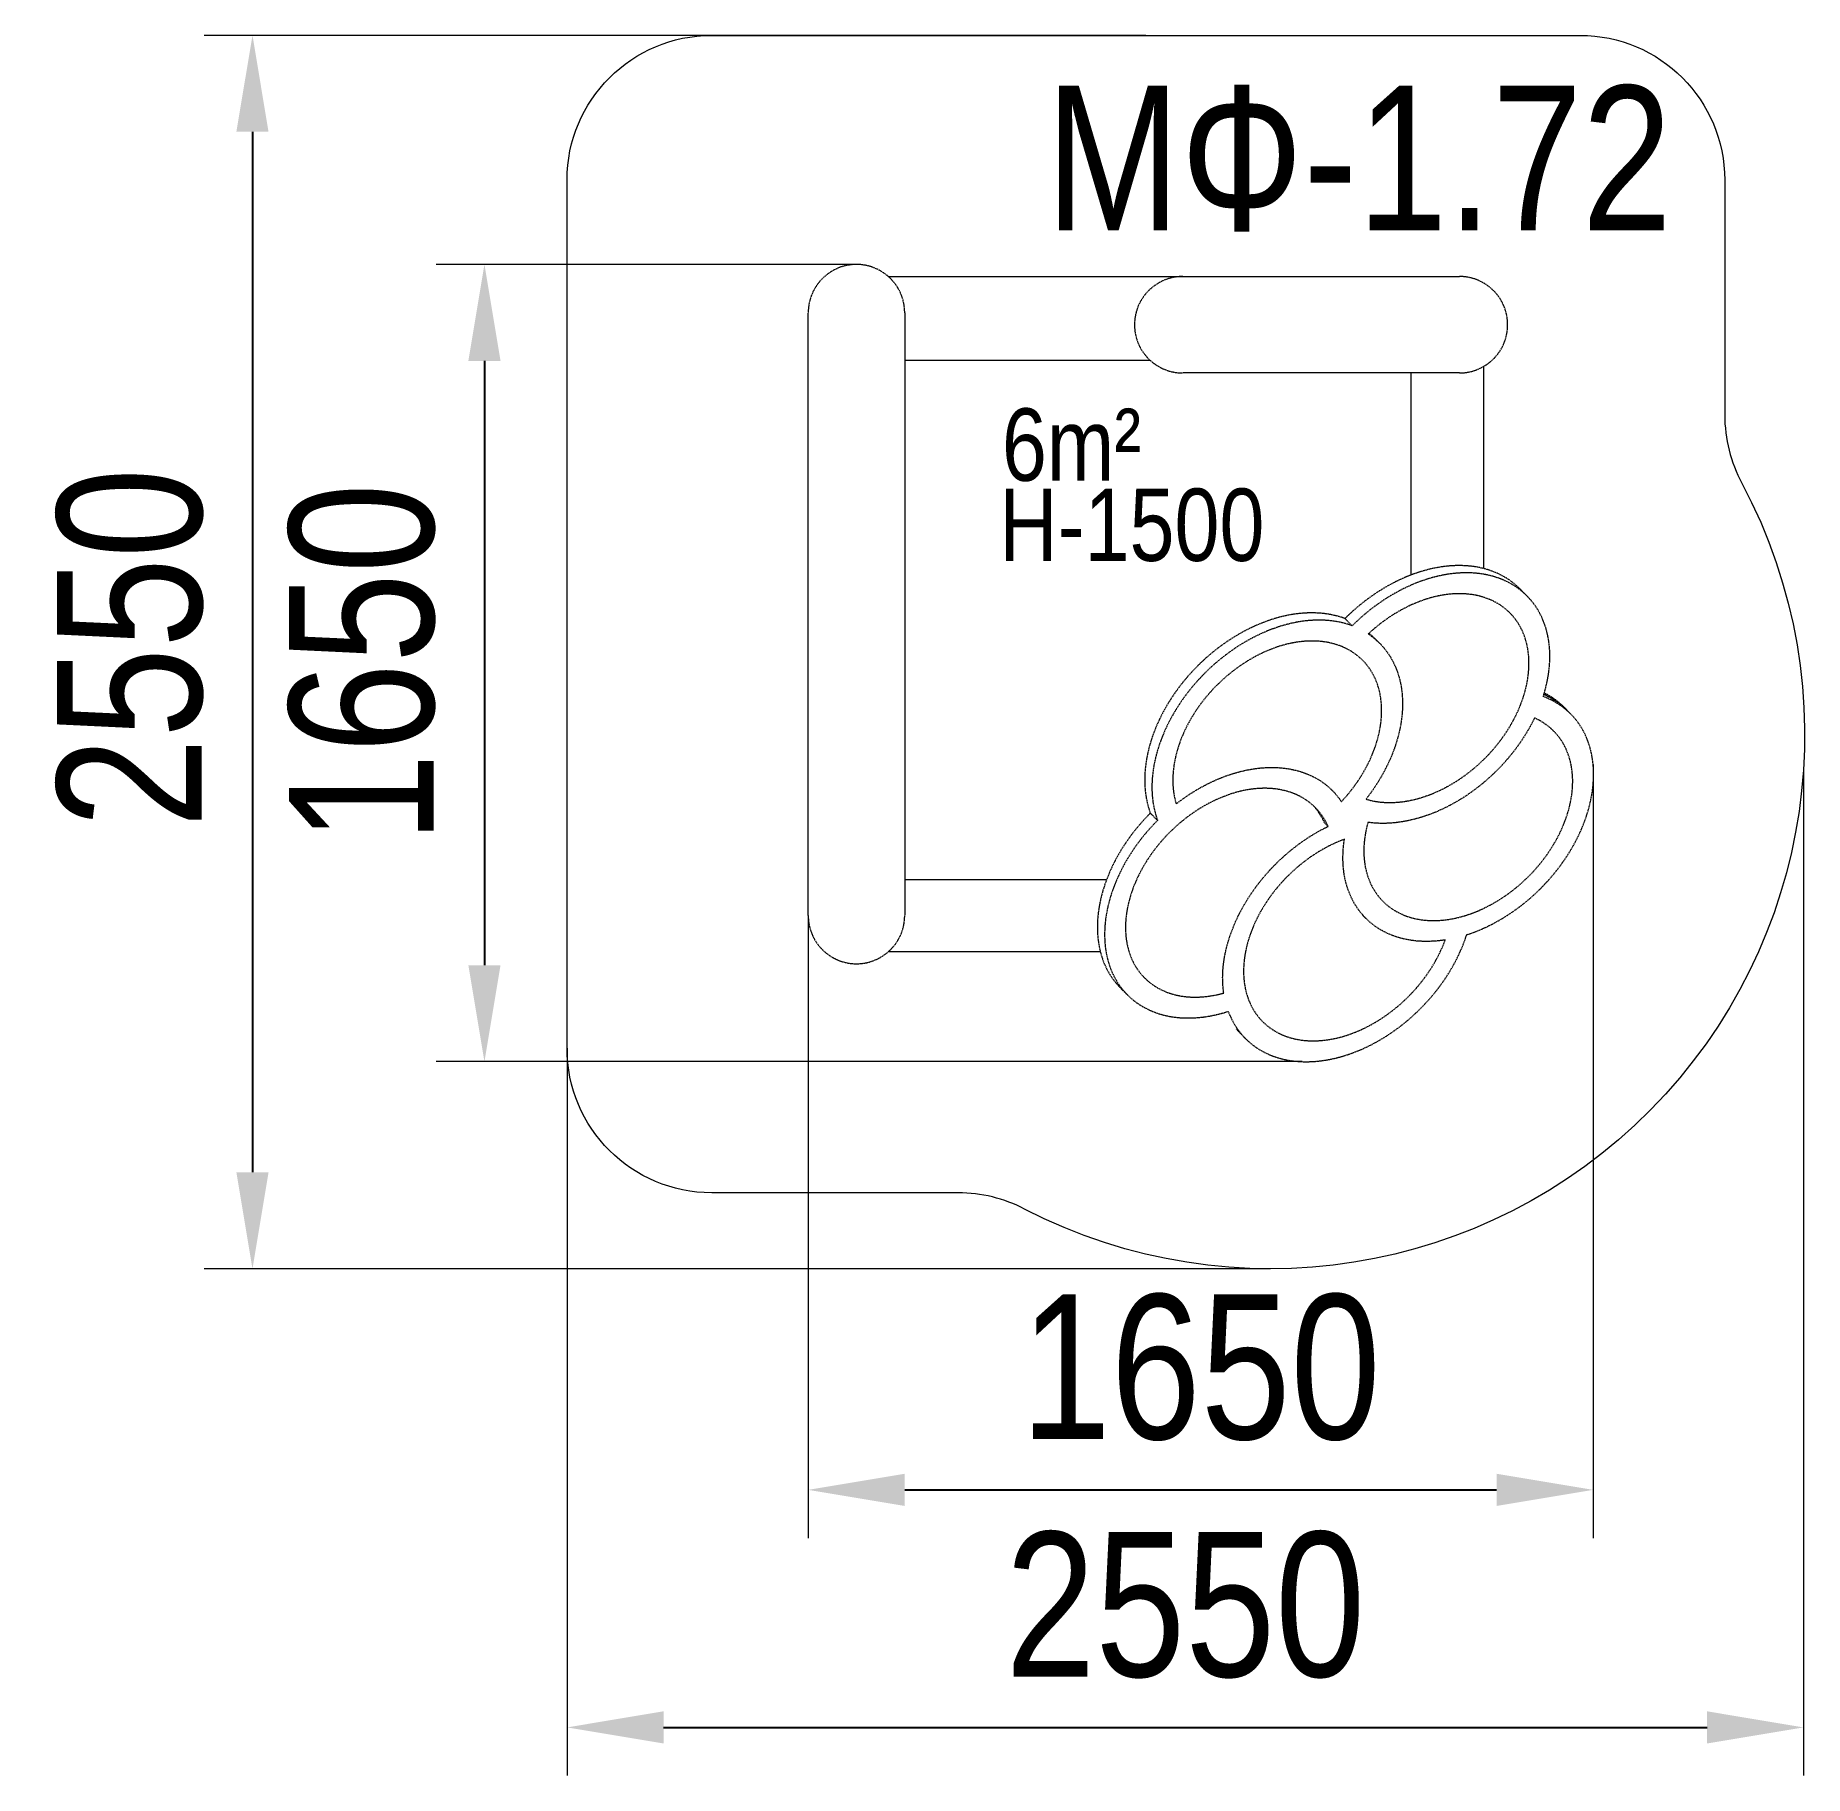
# Model space of a CAD drawing. Header units: millimetres. Extents: x -2188 to 1480, y -2307 to 1302.
import ezdxf

# ---------------------------------------------------------------- set-up
doc = ezdxf.new("R2010")
doc.units = ezdxf.units.MM
doc.linetypes.add('HIDDEN', pattern=[1.905, 1.27, -0.635])
for name, color, linetype in [('DIKOM_АРТИКУЛ', 7, 'Continuous'), ('DIKOM_ЗОНА', 90, 'Continuous'), ('DIKOM_ОБЪЕКТ', 7, 'Continuous'), ('DIKOM_РАЗМЕР_ЗОНА', 7, 'Continuous'), ('DIKOM_РАЗМЕР_ОБЪЕКТА', 7, 'Continuous')]:
    doc.layers.add(name, color=color, linetype=linetype)
doc.styles.add('style1', font='arialbd.ttf', dxfattribs={"width": 0.8})
doc.dimstyles.new('1-50', dxfattribs={"dimtxt": 300, "dimasz": 200, "dimexe": 100, "dimexo": 0, "dimgap": 100, "dimtad": 1, "dimtxsty": 'style1', "dimcen": 200, "dimclrd": 7, "dimclre": 7, "dimclrt": 7, "dimadec": 1, "dimazin": 2, "dimtfac": 1, "dimtmove": 0, "dimatfit": 2, "dimfxl": 0, "dimlwd": 25, "dimlwe": 18, "dimarcsym": 0})

# ---------------------------------------------------------------- blocks, each defined once
blk = doc.blocks.new('*D0')
at = {"layer": 'DIKOM_РАЗМЕР_ЗОНА', "color": 7, "lineweight": 18, "transparency": 16777216}
for p, q in [((114.3, 1301.7), (-1837.8, 1301.7)), ((372.1, -1255.8), (-1837.8, -1255.8))]:
    blk.add_line(p, q, dxfattribs=at)
at = {"layer": 'DIKOM_РАЗМЕР_ЗОНА', "color": 7, "lineweight": 25, "transparency": 16777216}
blk.add_line((-1737.8, 1101.7), (-1737.8, -1055.8), dxfattribs=at)
at = {"layer": 'DIKOM_РАЗМЕР_ЗОНА', "color": 7, "transparency": 16777216}
for points in [[(-1771.2, 1101.7), (-1704.5, 1101.7), (-1737.8, 1301.7)], [(-1771.2, -1055.8), (-1704.5, -1055.8), (-1737.8, -1255.8)]]:
    blk.add_solid(points, dxfattribs=at)
at = {"layer": 'DIKOM_РАЗМЕР_ЗОНА', "color": 7, "transparency": 16777216, "insert": (-1991, 31.6), "char_height": 300, "attachment_point": 5, "rotation": 90, "style": 'style1'}
blk.add_mtext('{\\fArial|b0|i0|c204|p34;2550}', dxfattribs=at)
blk = doc.blocks.new('*D1')
at = {"layer": 'DIKOM_РАЗМЕР_ОБЪЕКТА', "color": 7, "lineweight": 18, "transparency": 16777216}
for p, q in [((-485.7, 826.7), (-1356.9, 826.7)), ((438.3, -826.3), (-1356.9, -826.3))]:
    blk.add_line(p, q, dxfattribs=at)
at = {"layer": 'DIKOM_РАЗМЕР_ОБЪЕКТА', "color": 7, "lineweight": 25, "transparency": 16777216}
blk.add_line((-1256.9, 626.7), (-1256.9, -626.3), dxfattribs=at)
at = {"layer": 'DIKOM_РАЗМЕР_ОБЪЕКТА', "color": 7, "transparency": 16777216}
for points in [[(-1290.3, 626.7), (-1223.6, 626.7), (-1256.9, 826.7)], [(-1290.3, -626.3), (-1223.6, -626.3), (-1256.9, -826.3)]]:
    blk.add_solid(points, dxfattribs=at)
at = {"layer": 'DIKOM_РАЗМЕР_ОБЪЕКТА', "color": 7, "transparency": 16777216, "insert": (-1510.1, 0.2), "char_height": 300, "attachment_point": 5, "rotation": 90, "style": 'style1'}
blk.add_mtext('{\\fArial|b0|i0|c204|p34;1650}', dxfattribs=at)
blk = doc.blocks.new('*D2')
at = {"layer": 'DIKOM_РАЗМЕР_ОБЪЕКТА', "color": 7, "lineweight": 18, "transparency": 16777216}
for p, q in [((1041.5, -210), (1041.5, -1814.2)), ((-585.7, -523.3), (-585.7, -1814.2))]:
    blk.add_line(p, q, dxfattribs=at)
at = {"layer": 'DIKOM_РАЗМЕР_ОБЪЕКТА', "color": 7, "lineweight": 25, "transparency": 16777216}
blk.add_line((-385.7, -1714.2), (841.5, -1714.2), dxfattribs=at)
at = {"layer": 'DIKOM_РАЗМЕР_ОБЪЕКТА', "color": 7, "transparency": 16777216}
for points in [[(-385.7, -1680.9), (-385.7, -1747.6), (-585.7, -1714.2)], [(841.5, -1680.9), (841.5, -1747.6), (1041.5, -1714.2)]]:
    blk.add_solid(points, dxfattribs=at)
at = {"layer": 'DIKOM_РАЗМЕР_ОБЪЕКТА', "color": 7, "transparency": 16777216, "insert": (227.9, -1461.1), "char_height": 300, "attachment_point": 5, "style": 'style1'}
blk.add_mtext('{\\fArial|b0|i0|c204|p34;1650}', dxfattribs=at)
blk = doc.blocks.new('*D3')
at = {"layer": 'DIKOM_РАЗМЕР_ЗОНА', "color": 7, "lineweight": 18, "transparency": 16777216}
for p, q in [((1477.7, -218.2), (1477.7, -2306.8)), ((-1085.7, -798.3), (-1085.7, -2306.8))]:
    blk.add_line(p, q, dxfattribs=at)
at = {"layer": 'DIKOM_РАЗМЕР_ЗОНА', "color": 7, "lineweight": 25, "transparency": 16777216}
blk.add_line((-885.7, -2206.8), (1277.7, -2206.8), dxfattribs=at)
at = {"layer": 'DIKOM_РАЗМЕР_ЗОНА', "color": 7, "transparency": 16777216}
for points in [[(-885.7, -2173.4), (-885.7, -2240.1), (-1085.7, -2206.8)], [(1277.7, -2173.4), (1277.7, -2240.1), (1477.7, -2206.8)]]:
    blk.add_solid(points, dxfattribs=at)
at = {"layer": 'DIKOM_РАЗМЕР_ЗОНА', "color": 7, "transparency": 16777216, "insert": (196, -1953.6), "char_height": 300, "attachment_point": 5, "style": 'style1'}
blk.add_mtext('{\\fArial|b0|i0|c204|p34;2550}', dxfattribs=at)

msp = doc.modelspace()

# ---------------------------------------------------------------- linework, layer by layer
at = {"layer": 'DIKOM_ЗОНА', "color": 3, "lineweight": 15}
msp.add_lwpolyline([(-137.045, -1131.902, 0.11996035), (-274.929, -1098.337), (-785.665, -1098.337, -0.41421356), (-1085.665, -798.337), (-1085.665, 1001.663, -0.41421356), (-785.665, 1301.663), (1014.335, 1301.663, -0.41421356), (1314.335, 1001.663), (1314.335, 514.511, 0.12310759), (1349.63, 373.333, -0.73615333)], format="xyb", close=True, dxfattribs=at)
at = {"layer": 'DIKOM_ОБЪЕКТ', "color": 7, "linetype": 'HIDDEN', "lineweight": 15}
for p, q in [((-419.521, 801.663), (764.335, 801.663)), ((-585.665, -523.337), (-585.665, 726.663)), ((-385.665, 726.663), (-385.665, -523.337)), ((-385.665, 628.351), (122.727, 628.351)), ((764.335, 601.663), (190.737, 601.663)), ((664.335, 182.896), (664.335, 601.663)), ((814.335, 615.06), (814.335, 196.185)), ((894.159, 149.602), (889.159, 154.602)), ((904.159, 139.602), (896.659, 147.102)), ((532.027, 87.47), (527.027, 92.47)), ((542.027, 77.47), (534.527, 84.97)), ((598.762, 41.5), (591.262, 49)), ((984.803, -95.165), (979.803, -90.165)), ((994.803, -105.165), (987.303, -97.665)), ((500.66, -263.897), (493.16, -256.397)), ((128.528, -316.029), (123.528, -311.029)), ((138.528, -326.029), (131.028, -318.529)), ((492.056, -338.575), (484.556, -331.075)), ((-385.665, -448.337), (33.102, -448.337)), ((563.039, -521.929), (570.539, -529.429)), ((19.813, -598.337), (-419.521, -598.337)), ((61.396, -673.161), (66.396, -678.161)), ((68.896, -680.661), (76.396, -688.161)), ((306.162, -763.805), (311.162, -768.805)), ((313.662, -771.305), (321.162, -778.805))]:
    msp.add_line(p, q, dxfattribs=at)
at = {"layer": 'DIKOM_ОБЪЕКТ', "color": 7, "linetype": 'HIDDEN', "lineweight": 15, "flags": 128}
for points in [[(889.159, 154.602), (885.882, 157.78), (880.44, 162.658), (874.756, 167.274), (868.837, 171.624), (862.691, 175.702), (856.326, 179.504), (849.747, 183.025), (842.965, 186.261), (835.985, 189.208), (828.817, 191.862), (821.469, 194.221), (813.95, 196.282), (806.268, 198.042), (798.434, 199.499), (790.455, 200.651), (782.343, 201.497), (774.105, 202.036), (765.752, 202.268), (757.294, 202.191), (748.741, 201.807), (740.103, 201.116), (731.39, 200.118), (722.613, 198.814), (713.782, 197.207), (704.907, 195.298), (695.999, 193.089), (687.069, 190.583), (678.126, 187.783), (669.183, 184.692), (660.249, 181.315), (651.334, 177.654), (642.45, 173.714), (633.607, 169.501), (624.816, 165.018), (616.086, 160.272), (607.429, 155.267), (598.854, 150.01), (590.372, 144.507), (581.992, 138.765), (573.725, 132.79), (565.581, 126.59), (557.568, 120.171), (549.697, 113.542), (541.978, 106.71), (534.418, 99.683), (527.027, 92.47)], [(938.068, -69.195), (940.794, -60.254), (943.226, -51.329), (945.36, -42.428), (947.194, -33.563), (948.726, -24.744), (949.953, -15.982), (950.874, -7.287), (951.489, 1.331), (951.796, 9.861), (951.796, 18.293), (951.487, 26.618), (950.871, 34.826), (949.948, 42.906), (948.72, 50.849), (947.187, 58.647), (945.352, 66.288), (943.217, 73.765), (940.783, 81.069), (938.056, 88.191), (935.036, 95.122), (931.729, 101.855), (928.137, 108.38), (924.265, 114.692), (920.119, 120.781), (915.702, 126.642), (911.02, 132.266), (906.078, 137.648), (900.882, 142.78), (895.44, 147.658), (889.756, 152.274), (883.837, 156.624), (877.691, 160.702), (871.326, 164.504), (864.747, 168.025), (857.965, 171.261), (850.985, 174.208), (843.817, 176.862), (836.469, 179.221), (828.95, 181.282), (821.268, 183.042), (813.434, 184.499), (805.455, 185.651), (797.343, 186.497), (789.105, 187.036), (780.752, 187.268), (772.294, 187.191), (763.741, 186.807), (755.103, 186.116), (746.39, 185.118), (737.613, 183.814), (728.782, 182.207), (719.907, 180.298), (710.999, 178.089), (702.069, 175.583), (693.126, 172.783), (684.183, 169.692), (675.249, 166.315), (666.334, 162.654), (657.45, 158.714), (648.607, 154.501), (639.816, 150.018), (631.086, 145.272), (622.429, 140.267), (613.854, 135.01), (605.372, 129.507), (596.992, 123.765), (588.725, 117.79), (580.581, 111.59), (572.568, 105.171), (564.697, 98.542), (556.978, 91.71), (549.418, 84.683), (542.027, 77.47)], [(570.768, -282.055), (577.565, -283.949), (584.523, -285.547), (591.632, -286.847), (598.881, -287.846), (606.261, -288.544), (613.761, -288.939), (621.371, -289.031), (629.079, -288.819), (636.876, -288.304), (644.75, -287.487), (652.69, -286.369), (660.686, -284.951), (668.725, -283.236), (676.797, -281.225), (684.89, -278.922), (692.994, -276.33), (701.095, -273.452), (709.185, -270.293), (717.25, -266.857), (725.28, -263.148), (733.263, -259.172), (741.189, -254.935), (749.045, -250.442), (756.822, -245.7), (764.508, -240.716), (772.092, -235.495), (779.564, -230.047), (786.914, -224.377), (794.131, -218.495), (801.204, -212.408), (808.125, -206.126), (814.883, -199.656), (821.469, -193.008), (827.873, -186.191), (834.087, -179.215), (840.102, -172.09), (845.91, -164.825), (851.502, -157.431), (856.87, -149.918), (862.008, -142.296), (866.907, -134.577), (871.562, -126.77), (875.964, -118.888), (880.109, -110.941), (883.991, -102.94), (887.604, -94.896), (890.942, -86.821), (894.002, -78.726), (896.779, -70.622), (899.269, -62.521), (901.469, -54.434), (903.375, -46.372), (904.985, -38.347), (906.297, -30.37), (907.308, -22.452), (908.018, -14.604), (908.425, -6.837), (908.53, 0.837), (908.33, 8.409), (907.828, 15.868), (907.023, 23.202), (905.917, 30.403), (904.512, 37.459), (902.808, 44.361), (900.81, 51.1), (898.518, 57.665), (895.938, 64.048), (893.072, 70.239), (889.924, 76.23), (886.498, 82.013), (882.801, 87.58), (878.836, 92.922), (874.609, 98.032), (870.127, 102.903), (865.395, 107.529), (860.42, 111.902), (855.209, 116.017), (849.769, 119.868), (844.109, 123.449), (838.235, 126.755), (832.157, 129.782), (825.882, 132.526), (819.419, 134.983), (812.779, 137.148), (805.968, 139.02), (798.999, 140.596), (791.879, 141.873), (784.62, 142.849), (777.231, 143.524), (769.722, 143.896), (762.105, 143.965), (754.389, 143.73), (746.586, 143.193), (738.707, 142.353), (730.762, 141.212), (722.763, 139.772), (714.72, 138.034), (706.646, 136.001), (698.552, 133.676), (690.448, 131.062), (682.347, 128.163), (674.259, 124.983), (666.196, 121.526), (658.169, 117.797), (650.19, 113.801), (642.269, 109.544), (634.418, 105.033), (626.648, 100.272), (618.97, 95.269), (611.393, 90.031), (603.93, 84.566), (596.59, 78.88), (589.384, 72.982), (582.322, 66.881), (575.413, 60.584)], [(527.027, 92.47), (519.768, 94.977), (512.333, 97.187), (504.732, 99.097), (496.973, 100.706), (489.065, 102.011), (481.018, 103.01), (472.842, 103.703), (464.545, 104.088), (456.139, 104.166), (447.632, 103.936), (439.035, 103.398), (430.358, 102.553), (421.612, 101.402), (412.806, 99.946), (403.952, 98.188), (395.059, 96.129), (386.139, 93.771), (377.201, 91.118), (368.257, 88.172), (359.317, 84.937), (350.391, 81.417), (341.491, 77.617), (332.626, 73.539), (323.807, 69.191), (315.046, 64.575), (306.351, 59.699), (297.733, 54.568), (289.204, 49.187), (280.771, 43.564), (272.447, 37.704), (264.24, 31.616), (256.16, 25.305), (248.218, 18.78), (240.421, 12.048), (232.78, 5.118), (225.304, -2.003), (218.001, -9.306), (210.88, -16.782), (203.949, -24.423), (197.218, -32.22), (190.693, -40.163), (184.382, -48.242), (178.294, -56.449), (172.434, -64.774), (166.811, -73.206), (161.43, -81.736), (156.299, -90.353), (151.422, -99.048), (146.807, -107.81), (142.458, -116.628), (138.381, -125.493), (134.58, -134.393), (131.061, -143.319), (127.826, -152.259), (124.88, -161.204), (122.227, -170.141), (119.869, -179.062), (117.81, -187.954), (116.051, -196.809), (114.596, -205.614), (113.445, -214.361), (112.6, -223.037), (112.062, -231.634), (111.832, -240.141), (111.909, -248.548), (112.295, -256.844), (112.988, -265.021), (113.987, -273.067), (115.292, -280.975), (116.9, -288.734), (118.811, -296.336), (121.021, -303.77), (123.528, -311.029)], [(542.027, 77.47), (534.768, 79.977), (527.333, 82.187), (519.732, 84.097), (511.973, 85.706), (504.065, 87.011), (496.018, 88.01), (487.842, 88.703), (479.545, 89.088), (471.139, 89.166), (462.632, 88.936), (454.035, 88.398), (445.358, 87.553), (436.612, 86.402), (427.806, 84.946), (418.952, 83.188), (410.059, 81.129), (401.139, 78.771), (392.201, 76.118), (383.257, 73.172), (374.317, 69.937), (365.391, 66.417), (356.491, 62.617), (347.626, 58.539), (338.807, 54.191), (330.046, 49.575), (321.351, 44.699), (312.733, 39.568), (304.204, 34.187), (295.771, 28.564), (287.447, 22.704), (279.24, 16.616), (271.16, 10.305), (263.218, 3.78), (255.421, -2.952), (247.78, -9.882), (240.304, -17.003), (233.001, -24.306), (225.88, -31.782), (218.949, -39.423), (212.218, -47.22), (205.693, -55.163), (199.382, -63.242), (193.294, -71.449), (187.434, -79.774), (181.811, -88.206), (176.43, -96.736), (171.299, -105.353), (166.422, -114.048), (161.807, -122.81), (157.458, -131.628), (153.381, -140.493), (149.58, -149.393), (146.061, -158.319), (142.826, -167.259), (139.88, -176.204), (137.227, -185.141), (134.869, -194.062), (132.81, -202.954), (131.051, -211.809), (129.596, -220.614), (128.445, -229.361), (127.6, -238.037), (127.062, -246.634), (126.832, -255.141), (126.909, -263.548), (127.295, -271.844), (127.988, -280.021), (128.987, -288.067), (130.292, -295.975), (131.9, -303.734), (133.811, -311.336), (136.021, -318.77), (138.528, -326.029)], [(533.352, 85.347), (532.736, 86.548), (532.027, 87.47)], [(519.744, -287.246), (526.041, -280.338), (532.142, -273.275), (538.04, -266.069), (543.726, -258.729), (549.191, -251.266), (554.429, -243.69), (559.432, -236.011), (564.193, -228.241), (568.704, -220.39), (572.961, -212.469), (576.957, -204.49), (580.686, -196.463), (584.143, -188.4), (587.323, -180.312), (590.222, -172.211), (592.836, -164.107), (595.161, -156.013), (597.194, -147.939), (598.932, -139.897), (600.372, -131.897), (601.513, -123.953), (602.353, -116.073), (602.89, -108.27), (603.125, -100.555), (603.056, -92.937), (602.684, -85.429), (602.009, -78.039), (601.033, -70.78), (599.756, -63.66), (598.18, -56.691), (596.308, -49.881), (594.143, -43.24), (591.686, -36.777), (588.942, -30.503), (585.915, -24.424), (582.609, -18.55), (579.028, -12.89), (575.177, -7.45), (571.062, -2.24), (566.689, 2.735), (562.063, 7.467), (557.192, 11.95), (552.082, 16.177), (546.74, 20.142), (541.173, 23.839), (535.39, 27.265), (529.399, 30.412), (523.208, 33.279), (516.825, 35.859), (510.26, 38.15), (503.521, 40.149), (496.619, 41.852), (489.563, 43.258), (482.362, 44.364), (475.028, 45.169), (467.569, 45.671), (459.997, 45.87), (452.323, 45.766), (444.556, 45.359), (436.708, 44.649), (428.79, 43.638), (420.813, 42.326), (412.788, 40.716), (404.726, 38.81), (396.639, 36.61), (388.538, 34.12), (380.434, 31.343), (372.339, 28.283), (364.264, 24.945), (356.22, 21.332), (348.219, 17.45), (340.272, 13.305), (332.39, 8.902), (324.583, 4.248), (316.864, -0.651), (309.242, -5.789), (301.729, -11.157), (294.335, -16.749), (287.07, -22.557), (279.945, -28.572), (272.969, -34.786), (266.152, -41.191), (259.504, -47.776), (253.034, -54.534), (246.752, -61.455), (240.665, -68.528), (234.783, -75.745), (229.113, -83.095), (223.665, -90.567), (218.444, -98.151), (213.46, -105.837), (208.718, -113.614), (204.225, -121.471), (199.988, -129.396), (196.012, -137.379), (192.303, -145.409), (188.867, -153.474), (185.708, -161.564), (182.83, -169.666), (180.238, -177.769), (177.935, -185.862), (175.924, -193.934), (174.209, -201.974), (172.791, -209.969), (171.673, -217.909), (170.856, -225.783), (170.341, -233.58), (170.129, -241.289), (170.221, -248.898), (170.616, -256.398), (171.314, -263.778), (172.313, -271.027), (173.613, -278.136), (175.211, -285.094), (177.105, -291.891)], [(575.413, 60.584), (581.412, 56.393), (587.182, 51.936), (592.717, 47.218), (598.011, 42.245), (603.057, 37.023), (607.85, 31.557), (612.383, 25.855), (616.652, 19.922), (620.652, 13.766), (624.377, 7.393), (627.823, 0.813), (630.987, -5.969), (633.865, -12.944), (636.453, -20.103), (638.748, -27.439), (640.747, -34.942), (642.449, -42.605), (643.852, -50.418), (644.952, -58.371), (645.75, -66.456), (646.245, -74.663), (646.435, -82.983), (646.321, -91.405), (645.903, -99.92), (645.18, -108.518), (644.155, -117.189), (642.828, -125.922), (641.201, -134.708), (639.275, -143.536), (637.054, -152.395), (634.539, -161.276), (631.733, -170.168), (628.641, -179.06), (625.264, -187.943), (621.608, -196.805), (617.677, -205.637), (613.475, -214.427), (609.007, -223.167), (604.279, -231.844), (599.296, -240.45), (594.063, -248.975), (588.588, -257.407), (582.875, -265.738), (576.933, -273.957), (570.768, -282.055)], [(779.335, -563.337), (788.279, -560.319), (797.217, -557.013), (806.137, -553.422), (815.03, -549.552), (823.884, -545.406), (832.689, -540.99), (841.435, -536.309), (850.112, -531.369), (858.708, -526.174), (867.215, -520.732), (875.621, -515.049), (883.917, -509.132), (892.093, -502.987), (900.139, -496.622), (908.046, -490.045), (915.805, -483.263), (923.405, -476.284), (930.839, -469.117), (938.097, -461.77), (945.172, -454.251), (952.053, -446.571), (958.734, -438.737), (965.206, -430.759), (971.462, -422.646), (977.494, -414.409), (983.295, -406.057), (988.858, -397.599), (994.177, -389.047), (999.245, -380.409), (1004.057, -371.696), (1008.606, -362.919), (1012.887, -354.088), (1016.896, -345.214), (1020.627, -336.306), (1024.075, -327.376), (1027.238, -318.433), (1030.111, -309.49), (1032.691, -300.556), (1034.974, -291.641), (1036.959, -282.757), (1038.641, -273.914), (1040.021, -265.122), (1041.096, -256.392), (1041.864, -247.734), (1042.325, -239.159), (1042.478, -230.677), (1042.324, -222.297), (1041.861, -214.029), (1041.092, -205.884), (1040.016, -197.871), (1038.635, -190), (1036.951, -182.279), (1034.965, -174.719), (1032.681, -167.327), (1030.1, -160.113), (1027.226, -153.086), (1024.062, -146.253), (1020.612, -139.623), (1016.879, -133.203), (1012.87, -127.002), (1008.587, -121.026), (1004.037, -115.283), (999.224, -109.779), (994.155, -104.521), (988.835, -99.515), (983.271, -94.768), (977.469, -90.284), (971.436, -86.069), (965.179, -82.129), (958.706, -78.467), (952.025, -75.088), (945.142, -71.996), (938.068, -69.195)], [(574.615, -330.176), (572.519, -338.256), (570.717, -346.306), (569.213, -354.315), (568.007, -362.272), (567.103, -370.167), (566.5, -377.987), (566.2, -385.723), (566.204, -393.362), (566.511, -400.895), (567.12, -408.311), (568.032, -415.599), (569.245, -422.749), (570.756, -429.752), (572.565, -436.597), (574.667, -443.275), (577.062, -449.777), (579.744, -456.093), (582.71, -462.214), (585.957, -468.133), (589.48, -473.84), (593.273, -479.327), (597.331, -484.588), (601.649, -489.614), (606.221, -494.399), (611.04, -498.936), (616.099, -503.218), (621.392, -507.24), (626.911, -510.996), (632.648, -514.48), (638.595, -517.688), (644.745, -520.615), (651.087, -523.257), (657.614, -525.611), (664.316, -527.673), (671.183, -529.44), (678.207, -530.91), (685.378, -532.08), (692.684, -532.95), (700.117, -533.517), (707.665, -533.782), (715.319, -533.743), (723.067, -533.401), (730.898, -532.756), (738.802, -531.81), (746.767, -530.562), (754.783, -529.016), (762.838, -527.174), (770.92, -525.037), (779.019, -522.609), (787.123, -519.893), (795.221, -516.894), (803.302, -513.615), (811.353, -510.061), (819.364, -506.237), (827.324, -502.148), (835.221, -497.8), (843.045, -493.199), (850.784, -488.352), (858.427, -483.265), (865.965, -477.945), (873.386, -472.401), (880.679, -466.639), (887.835, -460.668), (894.844, -454.496), (901.696, -448.132), (908.381, -441.584), (914.89, -434.862), (921.214, -427.976), (927.343, -420.934), (933.27, -413.748), (938.986, -406.426), (944.483, -398.979), (949.753, -391.418), (954.789, -383.753), (959.584, -375.995), (964.13, -368.155), (968.423, -360.243), (972.456, -352.271), (976.222, -344.25), (979.717, -336.192), (982.937, -328.107), (985.875, -320.007), (988.529, -311.903), (990.895, -303.806), (992.969, -295.729), (994.748, -287.681), (996.23, -279.676), (997.413, -271.722), (998.294, -263.833), (998.874, -256.019), (999.151, -248.29), (999.125, -240.659), (998.795, -233.134), (998.162, -225.728), (997.228, -218.45), (995.993, -211.31), (994.459, -204.319), (992.628, -197.486), (990.503, -190.821), (988.087, -184.333), (985.383, -178.031), (982.395, -171.925), (979.127, -166.022), (975.584, -160.331), (971.771, -154.861), (967.693, -149.617), (963.355, -144.609), (958.765, -139.843), (953.927, -135.325), (948.85, -131.062), (943.54, -127.06), (938.004, -123.325), (932.251, -119.862), (926.288, -116.675), (920.124, -113.769)], [(920.124, -113.769), (915.733, -122.524), (911.08, -131.221), (906.171, -139.849), (901.01, -148.398), (895.605, -156.858), (889.961, -165.219), (884.085, -173.472), (877.984, -181.607), (871.665, -189.613), (865.136, -197.483), (858.403, -205.206), (851.476, -212.773), (844.362, -220.177), (837.07, -227.407), (829.607, -234.456), (821.983, -241.315), (814.208, -247.976), (806.288, -254.431), (798.235, -260.674), (790.058, -266.696), (781.766, -272.491), (773.368, -278.051), (764.875, -283.37), (756.297, -288.443), (747.644, -293.262), (738.925, -297.823), (730.151, -302.119), (721.333, -306.147), (712.481, -309.901), (703.604, -313.377), (694.714, -316.57), (685.821, -319.478), (676.935, -322.096), (668.066, -324.422), (659.226, -326.453), (650.424, -328.186), (641.671, -329.619), (632.977, -330.752), (624.352, -331.582), (615.807, -332.108), (607.35, -332.33), (598.993, -332.247), (590.745, -331.861), (582.616, -331.17), (574.615, -330.176)], [(177.105, -291.891), (185.203, -285.726), (193.422, -279.784), (201.753, -274.072), (210.185, -268.596), (218.71, -263.363), (227.316, -258.38), (235.993, -253.652), (244.733, -249.184), (253.523, -244.982), (262.355, -241.051), (271.217, -237.395), (280.1, -234.019), (288.992, -230.926), (297.884, -228.12), (306.765, -225.605), (315.625, -223.384), (324.452, -221.458), (333.238, -219.831), (341.971, -218.504), (350.642, -217.479), (359.24, -216.757), (367.755, -216.338), (376.177, -216.224), (384.497, -216.414), (392.704, -216.909), (400.789, -217.707), (408.742, -218.808), (416.555, -220.21), (424.218, -221.912), (431.721, -223.911), (439.057, -226.207), (446.216, -228.794), (453.191, -231.672), (459.973, -234.836), (466.554, -238.282), (472.926, -242.008), (479.082, -246.007), (485.015, -250.276), (490.717, -254.809), (496.183, -259.602), (501.405, -264.648), (506.378, -269.942), (511.096, -275.477), (515.553, -281.248), (519.744, -287.246)], [(492.056, -338.575), (489.15, -332.411), (485.963, -326.449), (482.499, -320.696), (478.764, -315.16), (474.762, -309.85), (470.5, -304.772), (465.982, -299.935), (461.215, -295.344), (456.207, -291.007), (450.964, -286.929), (445.493, -283.115), (439.802, -279.572), (433.9, -276.305), (427.793, -273.317), (421.492, -270.613), (415.004, -268.197), (408.339, -266.072), (401.506, -264.241), (394.515, -262.707), (387.375, -261.472), (380.097, -260.537), (372.69, -259.905), (365.166, -259.575), (357.534, -259.549), (349.806, -259.826), (341.991, -260.405), (334.102, -261.287), (326.149, -262.47), (318.143, -263.952), (310.096, -265.731), (302.018, -267.805), (293.922, -270.17), (285.818, -272.824), (277.718, -275.763), (269.633, -278.982), (261.574, -282.478), (253.553, -286.244), (245.582, -290.277), (237.67, -294.569), (229.83, -299.116), (222.072, -303.911), (214.406, -308.947), (206.845, -314.217), (199.399, -319.714), (192.077, -325.43), (184.89, -331.357), (177.849, -337.486), (170.962, -343.81), (164.241, -350.319), (157.693, -357.004), (151.329, -363.855), (145.157, -370.864), (139.186, -378.021), (133.424, -385.314), (127.879, -392.735), (122.56, -400.272), (117.473, -407.916), (112.626, -415.655), (108.025, -423.479), (103.677, -431.376), (99.588, -439.336), (95.764, -447.347), (92.21, -455.398), (88.931, -463.478), (85.931, -471.576), (83.216, -479.68), (80.788, -487.779), (78.651, -495.862), (76.808, -503.917), (75.262, -511.932), (74.015, -519.898), (73.068, -527.802), (72.423, -535.633), (72.081, -543.381), (72.042, -551.034), (72.307, -558.583), (72.874, -566.015), (73.744, -573.322), (74.915, -580.492), (76.385, -587.516), (78.152, -594.384), (80.213, -601.086), (82.567, -607.613), (85.21, -613.955), (88.137, -620.104), (91.345, -626.052), (94.829, -631.789), (98.584, -637.307), (102.606, -642.6), (106.888, -647.66), (111.425, -652.479), (116.21, -657.05), (121.236, -661.369), (126.497, -665.427), (131.985, -669.22), (137.692, -672.743), (143.61, -675.989), (149.732, -678.956), (156.048, -681.638), (162.549, -684.032), (169.227, -686.135), (176.072, -687.944), (183.075, -689.455), (190.226, -690.668), (197.514, -691.579), (204.93, -692.189), (212.462, -692.496), (220.102, -692.499), (227.837, -692.2), (235.658, -691.597), (243.552, -690.692), (251.51, -689.487), (259.519, -687.982), (267.569, -686.181), (275.648, -684.085)], [(123.528, -311.029), (116.315, -318.42), (109.288, -325.98), (102.456, -333.7), (95.827, -341.571), (89.408, -349.583), (83.208, -357.727), (77.233, -365.994), (71.49, -374.374), (65.988, -382.856), (60.731, -391.431), (55.726, -400.088), (50.98, -408.818), (46.497, -417.61), (42.283, -426.452), (38.344, -435.336), (34.683, -444.251), (31.305, -453.185), (28.215, -462.129), (25.415, -471.071), (22.909, -480.001), (20.7, -488.909), (18.791, -497.784), (17.184, -506.615), (15.88, -515.393), (14.882, -524.105), (14.19, -532.743), (13.806, -541.296), (13.73, -549.754), (13.962, -558.107), (14.501, -566.345), (15.347, -574.458), (16.499, -582.436), (17.956, -590.271), (19.716, -597.952), (21.776, -605.471), (24.135, -612.819), (26.79, -619.987), (29.737, -626.967), (32.973, -633.75), (36.494, -640.328), (40.295, -646.694), (44.374, -652.839), (48.724, -658.758), (53.34, -664.442), (58.217, -669.885), (61.396, -673.161)], [(138.528, -326.029), (131.315, -333.42), (124.288, -340.98), (117.456, -348.7), (110.827, -356.571), (104.408, -364.583), (98.208, -372.727), (92.233, -380.994), (86.49, -389.374), (80.988, -397.856), (75.731, -406.431), (70.726, -415.088), (65.98, -423.818), (61.497, -432.61), (57.283, -441.452), (53.344, -450.336), (49.683, -459.251), (46.305, -468.185), (43.215, -477.129), (40.415, -486.071), (37.909, -495.001), (35.7, -503.909), (33.791, -512.784), (32.184, -521.615), (30.88, -530.393), (29.882, -539.105), (29.19, -547.743), (28.806, -556.296), (28.73, -564.754), (28.962, -573.107), (29.501, -581.345), (30.347, -589.458), (31.499, -597.436), (32.956, -605.271), (34.716, -612.952), (36.776, -620.471), (39.135, -627.819), (41.79, -634.987), (44.737, -641.967), (47.973, -648.75), (51.494, -655.328), (55.295, -661.694), (59.374, -667.839), (63.724, -673.758), (68.34, -679.442), (73.217, -684.885), (78.35, -690.08), (83.732, -695.022), (89.356, -699.704), (95.216, -704.121), (101.306, -708.268), (107.617, -712.139), (114.143, -715.731), (120.876, -719.038), (127.807, -722.058), (134.929, -724.786), (142.232, -727.219), (149.71, -729.354), (157.351, -731.189), (165.148, -732.722), (173.092, -733.951), (181.172, -734.873), (189.379, -735.49), (197.704, -735.798), (206.137, -735.799), (214.667, -735.491), (223.285, -734.877), (231.98, -733.955), (240.742, -732.728), (249.561, -731.196), (258.426, -729.363), (267.326, -727.228), (276.252, -724.797), (285.192, -722.07)], [(128.528, -316.029), (129.449, -316.738), (130.636, -317.347)], [(275.648, -684.085), (274.654, -676.084), (273.964, -667.955), (273.577, -659.707), (273.495, -651.35), (273.717, -642.893), (274.243, -634.348), (275.073, -625.723), (276.205, -617.029), (277.639, -608.276), (279.372, -599.474), (281.402, -590.634), (283.728, -581.765), (286.347, -572.879), (289.254, -563.986), (292.448, -555.096), (295.924, -546.219), (299.677, -537.367), (303.705, -528.548), (308.002, -519.775), (312.563, -511.056), (317.382, -502.403), (322.454, -493.824), (327.774, -485.332), (333.334, -476.934), (339.128, -468.642), (345.151, -460.464), (351.393, -452.411), (357.849, -444.492), (364.51, -436.716), (371.369, -429.093), (378.418, -421.63), (385.648, -414.338), (393.051, -407.224), (400.619, -400.296), (408.342, -393.564), (416.211, -387.035), (424.218, -380.716), (432.352, -374.615), (440.605, -368.739), (448.966, -363.095), (457.427, -357.69), (465.976, -352.529), (474.604, -347.619), (483.3, -342.966), (492.056, -338.575)], [(525.968, -365.108), (517.875, -368.207), (509.804, -371.584), (501.765, -375.234), (493.771, -379.153), (485.832, -383.335), (477.96, -387.773), (470.165, -392.462), (462.458, -397.395), (454.851, -402.565), (447.354, -407.965), (439.977, -413.588), (432.731, -419.425), (425.626, -425.468), (418.672, -431.71), (411.878, -438.14), (405.254, -444.75), (398.81, -451.531), (392.554, -458.474), (386.496, -465.568), (380.643, -472.804), (375.004, -480.171), (369.587, -487.66), (364.399, -495.259), (359.448, -502.958), (354.74, -510.747), (350.282, -518.614), (346.081, -526.548), (342.143, -534.538), (338.472, -542.574), (335.074, -550.643), (331.954, -558.735), (329.115, -566.838), (326.563, -574.94), (324.301, -583.031), (322.331, -591.099), (320.657, -599.133), (319.281, -607.121), (318.205, -615.053), (317.43, -622.917), (316.958, -630.702), (316.789, -638.398), (316.923, -645.993), (317.36, -653.476), (318.1, -660.839), (319.141, -668.069), (320.482, -675.157), (322.122, -682.093), (324.057, -688.868), (326.286, -695.471), (328.804, -701.894), (331.609, -708.127), (334.697, -714.162), (338.063, -719.99), (341.702, -725.604), (345.61, -730.995), (349.781, -736.156), (354.209, -741.079), (358.888, -745.758), (363.811, -750.186), (368.972, -754.357), (374.363, -758.265), (379.977, -761.904), (385.805, -765.27), (391.84, -768.358), (398.074, -771.163), (404.496, -773.682), (411.1, -775.91), (417.874, -777.846), (424.81, -779.485), (431.898, -780.826), (439.129, -781.868), (446.491, -782.607), (453.975, -783.045), (461.57, -783.179), (469.265, -783.009), (477.05, -782.537), (484.914, -781.762), (492.846, -780.686), (500.834, -779.31), (508.868, -777.636), (516.936, -775.666), (525.027, -773.404), (533.13, -770.852), (541.233, -768.014), (549.324, -764.893), (557.393, -761.496), (565.429, -757.825), (573.419, -753.886), (581.354, -749.685), (589.221, -745.227), (597.009, -740.52), (604.708, -735.568), (612.308, -730.381), (619.796, -724.963), (627.163, -719.324), (634.399, -713.471), (641.493, -707.413), (648.436, -701.157), (655.217, -694.713), (661.827, -688.089), (668.258, -681.295), (674.499, -674.341), (680.542, -667.236), (686.379, -659.99), (692.002, -652.613), (697.402, -645.116), (702.572, -637.509), (707.505, -629.802), (712.194, -622.008), (716.633, -614.135), (720.814, -606.196), (724.733, -598.202), (728.383, -590.164), (731.76, -582.092), (734.859, -573.999)], [(734.859, -573.999), (726.147, -575.22), (717.501, -576.138), (708.931, -576.752), (700.448, -577.063), (692.061, -577.069), (683.78, -576.771), (675.615, -576.169), (667.576, -575.264), (659.671, -574.056), (651.911, -572.547), (644.304, -570.74), (636.858, -568.635), (629.584, -566.236), (622.489, -563.545), (615.582, -560.565), (608.871, -557.301), (602.363, -553.755), (596.066, -549.933), (589.989, -545.837), (584.137, -541.474), (578.517, -536.848), (573.137, -531.965), (568.002, -526.83), (563.119, -521.45), (558.493, -515.831), (554.13, -509.979), (550.035, -503.901), (546.212, -497.604), (542.666, -491.097), (539.402, -484.385), (536.422, -477.478), (533.731, -470.383), (531.332, -463.109), (529.228, -455.664), (527.42, -448.056), (525.911, -440.296), (524.704, -432.391), (523.798, -424.352), (523.196, -416.187), (522.898, -407.906), (522.904, -399.519), (523.215, -391.036), (523.83, -382.466), (524.748, -373.82), (525.968, -365.108)], [(285.192, -722.07), (287.993, -729.145), (291.085, -736.027), (294.464, -742.709), (298.126, -749.182), (302.067, -755.438), (306.282, -761.471), (310.766, -767.273), (315.513, -772.837), (320.519, -778.157), (325.777, -783.227), (331.28, -788.039), (337.024, -792.59), (343, -796.872), (349.201, -800.882), (355.621, -804.614), (362.251, -808.064), (369.084, -811.228), (376.111, -814.102), (383.325, -816.683), (390.716, -818.968), (398.277, -820.953), (405.997, -822.637), (413.869, -824.018), (421.882, -825.094), (430.027, -825.864), (438.294, -826.326), (446.674, -826.48), (455.157, -826.327), (463.732, -825.866), (472.39, -825.098), (481.12, -824.023), (489.912, -822.644), (498.755, -820.961), (507.639, -818.976), (516.553, -816.693), (525.488, -814.113), (534.431, -811.241), (543.373, -808.078), (552.304, -804.629), (561.211, -800.898), (570.086, -796.889), (578.917, -792.608), (587.694, -788.059), (596.407, -783.247), (605.044, -778.179), (613.597, -772.86), (622.055, -767.297), (630.407, -761.496), (638.644, -755.464), (646.756, -749.208), (654.734, -742.736), (662.568, -736.055), (670.249, -729.174), (677.767, -722.1), (685.115, -714.841), (692.282, -707.408), (699.261, -699.807), (706.043, -692.048), (712.62, -684.141), (718.985, -676.095), (725.13, -667.919), (731.047, -659.623), (736.73, -651.217), (742.172, -642.71), (747.366, -634.114), (752.307, -625.438), (756.988, -616.692), (761.404, -607.886), (765.55, -599.032), (769.42, -590.139), (773.01, -581.219), (776.317, -572.282), (779.335, -563.337)]]:
    msp.add_lwpolyline(points, dxfattribs=at)
at = {"layer": 'DIKOM_ОБЪЕКТ', "color": 7, "linetype": 'HIDDEN', "lineweight": 15}
for centre, radius, start, end in [((-485.665, 726.663), 100, 0, 180), ((190.737, 701.663), 100, 90, 270), ((764.335, 701.663), 100, 270, 90), ((787.948, 43.388), 150.207, 44.326378, 50.671176), ((484.874, -57.405), 150.467, 45.004622, 52.387496), ((878.249, -207.332), 154.684, 45.169698, 66.746806), ((875.435, -205.458), 155.372, 50.305222, 65.572017), ((871.686, -198.613), 153.147, 45.092721, 63.355959), ((878.654, -201.313), 150.117, 44.325202, 50.237174), ((366.638, -382.441), 128.62, 23.538317, 42.494322), ((-485.665, -523.337), 100, 180, 0), ((172.796, -571.781), 150.458, 219.386871, 225.667879), ((417.455, -662.521), 150.314, 219.492803, 225.671441)]:
    msp.add_arc(centre, radius, start, end, dxfattribs=at)

# ---------------------------------------------------------------- texts
at = {"layer": 'DIKOM_АРТИКУЛ', "insert": (-93.301, 1197.19), "char_height": 300, "width": 751.23744, "attachment_point": 1, "style": 'style1'}
msp.add_mtext('{\\fArial|b0|i0|c204|p34;MФ-1.72}', dxfattribs=at)
at = {"layer": 'DIKOM_РАЗМЕР_ОБЪЕКТА', "char_height": 150, "width": 506.53525, "attachment_point": 1, "style": 'style1'}
for s, insert in [('{\\fArial|b0|i0|c204|p34;6m²}', (-184.176, 528.14)), ('{\\fArial|b0|i0|c204|p34;H-1500}', (-189.688, 361.939))]:
    msp.add_mtext(s, dxfattribs=dict(at, insert=insert))

# ---------------------------------------------------------------- dimensions: what is measured, and where the dimension line sits
at = {"layer": 'DIKOM_РАЗМЕР_ЗОНА'}
dim = msp.add_linear_dim(base=(-1737.84, -1255.847), p1=(114.335, 1301.663), p2=(372.131, -1255.847), angle=90, text='{\\fArial|b0|i0|c204|p34;2550}', dimstyle='1-50', dxfattribs=at)
dim.commit()
dim.dimension.update_dxf_attribs({"geometry": '*D0', "text_midpoint": (-1737.84, 31.579), "dimtype": 160})
dim = msp.add_linear_dim(base=(1477.743, -2206.752), p1=(-1085.665, -798.337), p2=(1477.743, -218.185), text='{\\fArial|b0|i0|c204|p34;2550}', dimstyle='1-50', dxfattribs=at)
dim.commit()
dim.dimension.update_dxf_attribs({"geometry": '*D3', "text_midpoint": (196.039, -2206.752), "dimtype": 160})
at = {"layer": 'DIKOM_РАЗМЕР_ОБЪЕКТА'}
dim = msp.add_linear_dim(base=(-1256.937, -826.326), p1=(-485.665, 826.663), p2=(438.294, -826.326), angle=90, text='{\\fArial|b0|i0|c204|p34;1650}', dimstyle='1-50', dxfattribs=at)
dim.commit()
dim.dimension.update_dxf_attribs({"geometry": '*D1', "text_midpoint": (-1256.937, 0.168), "dimtype": 160})
dim = msp.add_linear_dim(base=(1041.476, -1714.245), p1=(-585.665, -523.337), p2=(1041.476, -209.957), text='{\\fArial|b0|i0|c204|p34;1650}', dimstyle='1-50', dxfattribs=at)
dim.commit()
dim.dimension.update_dxf_attribs({"geometry": '*D2', "text_midpoint": (227.906, -1714.245), "dimtype": 160})

doc.saveas('drawing.dxf')
